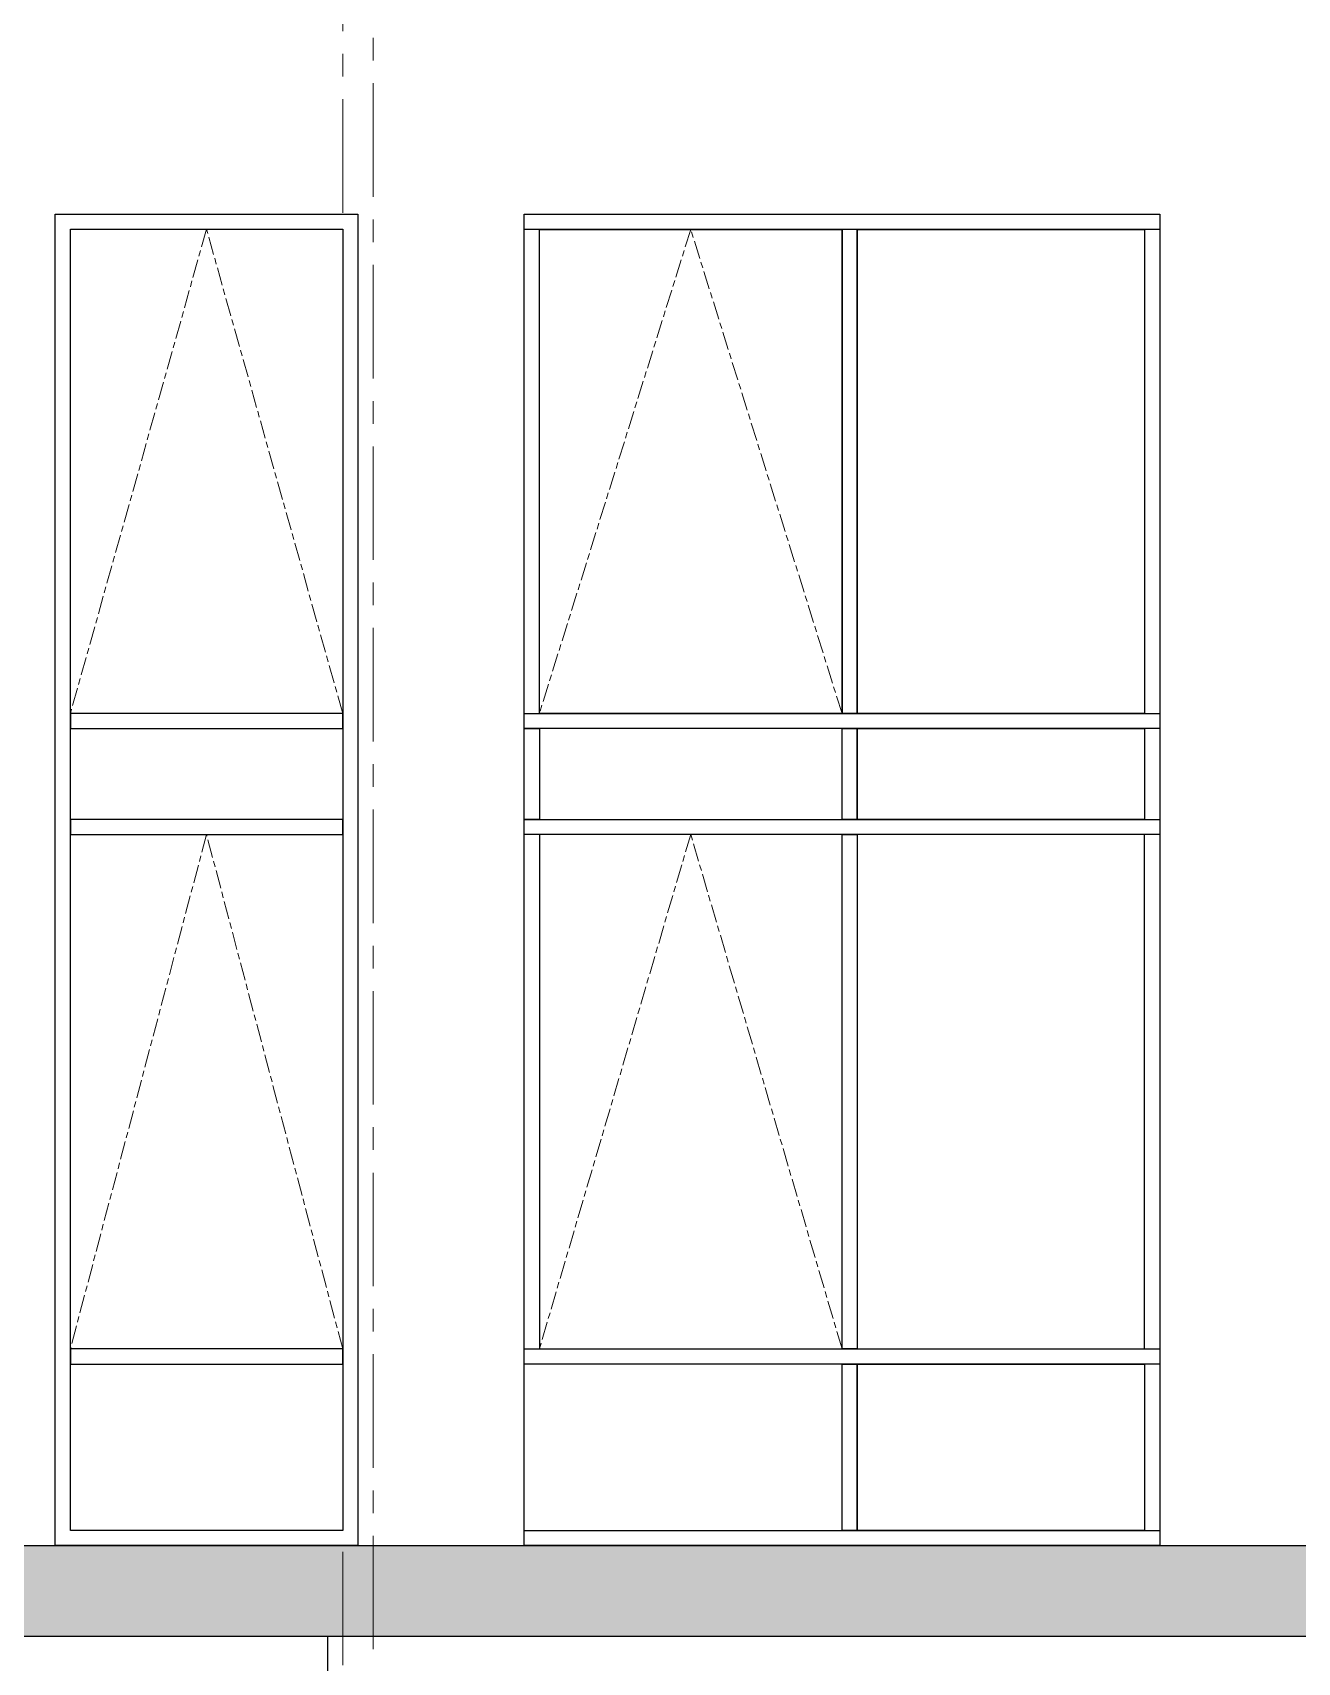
# Model space of a CAD drawing. Header units: millimetres. Extents: x -100356 to 314685, y 446 to 1273965.
# Drawn here: x 205129 to 209308, y 246300 to 251686 of the extents above; entities that cross this region are included whole.
import ezdxf
from ezdxf.xclip import XClip

# ---------------------------------------------------------------- set-up
doc = ezdxf.new("R2010")
doc.units = ezdxf.units.MM
doc.header["$XCLIPFRAME"] = 2
doc.linetypes.add('section$0$CENTER', pattern=[2, 1.25, -0.25, 0.25, -0.25])
doc.linetypes.add('section$0$Kume - Grid Line', pattern=[10.5, 6, -1.25, 2, -1.25])
doc.layers.add('NAM', color=3, linetype='Continuous')
doc.layers.add('STR', color=7, linetype='Continuous')
for name, color, linetype, lineweight in [('section$0$A-_ANOT----_D', 7, 'Continuous', 5), ('section$0$A-_FLORLEVL_E', 7, 'Continuous', 5), ('section$0$NKC_TRUC', 8, 'section$0$CENTER', 13)]:
    doc.layers.add(name, color=color, linetype=linetype, lineweight=lineweight)

# ---------------------------------------------------------------- blocks, each defined once
blk = doc.blocks.new('section$0$grid section')
at = {"layer": 'section$0$NKC_TRUC', "ltscale": 300}
blk.add_line((-141943.8707620346, 81800.00000000006), (0, 81800.00000000006), dxfattribs=at)
blk = doc.blocks.new('unit elevation 2')
at = {"layer": 'STR', "elevation": 5.391421937420133e-07}
blk.add_lwpolyline([(-18899.46466523857, -3300.000000000058), (-18899.46466523857, -1.164153218269348e-10)], dxfattribs=at)
blk = doc.blocks.new('wd02-elevation 1')
at = {"layer": 'NAM', "elevation": 6.939877027451652e-05}
for points in [[(197491.0678084776, 177019.1938008737), (201891.0678084776, 177019.1938008737), (201891.0678084776, 179119.1938008737), (197491.0678084776, 179119.1938008737)], [(197491.0678084776, 177019.1938008737), (197541.0678084776, 177019.1938008737), (197541.0678084776, 179119.1938008737), (197491.0678084776, 179119.1938008737)], [(198091.0678084776, 177019.1938008737), (198141.0678084776, 177019.1938008737), (198141.0678084776, 179119.1938008737), (198091.0678084776, 179119.1938008737)], [(199841.0678084776, 177019.1938008737), (199891.0678084776, 177019.1938008737), (199891.0678084776, 179119.1938008737), (199841.0678084776, 179119.1938008737)], [(200191.0678084776, 177019.1938008737), (200241.0678084776, 177019.1938008737), (200241.0678084776, 179119.1938008737), (200191.0678084776, 179119.1938008737)], [(201840.7046766552, 177019.1938008737), (201890.7046766552, 177019.1938008737), (201890.7046766552, 179119.1938008737), (201840.7046766552, 179119.1938008737)], [(197541.0678084776, 178119.1938008737), (198091.0678084776, 178119.1938008737), (198091.0678084776, 179069.1938008737), (197541.0678084776, 179069.1938008737)], [(198141.0678084776, 179069.1938008737), (199841.0678084776, 179069.1938008737), (199841.0678084776, 178119.1938008737), (198141.0678084776, 178119.1938008737)], [(200191.0678084776, 179069.1938008737), (199891.0678084776, 179069.1938008737), (199891.0678084776, 178119.1938008737), (200191.0678084776, 178119.1938008737)], [(200241.0678084776, 178119.1938008737), (201840.7046766552, 178119.1938008737), (201840.7046766552, 179069.1938008737), (200241.0678084776, 179069.1938008737)], [(198091.0678084776, 178119.1938008737), (197541.0678084776, 178119.1938008737), (197541.0678084776, 178069.1938008737), (198091.0678084776, 178069.1938008737)], [(199841.0678084776, 178119.1938008737), (198141.0678084776, 178119.1938008737), (198141.0678084776, 178069.1938008737), (199841.0678084776, 178069.1938008737)], [(200191.0678084776, 178119.1938008737), (199891.0678084776, 178119.1938008737), (199891.0678084776, 178069.1938008737), (200191.0678084776, 178069.1938008737)], [(201841.0678084776, 178119.1938008737), (200241.0678084776, 178119.1938008737), (200241.0678084776, 178069.1938008737), (201841.0678084776, 178069.1938008737)], [(199841.0678084776, 177069.1938008737), (198141.0678084776, 177069.1938008737), (198141.0678084776, 178069.1938008737), (199841.0678084776, 178069.1938008737)], [(201840.7046766552, 178069.1938008737), (200241.0678084776, 178069.1938008737), (200241.0678084776, 177069.1938008737), (201840.7046766552, 177069.1938008737)], [(200191.0678084776, 177069.1938008737), (199891.0678084776, 177069.1938008737), (199891.0678084776, 177019.1938008737), (200191.0678084776, 177019.1938008737)]]:
    blk.add_lwpolyline(points, close=True, dxfattribs=at)
at = {"layer": 'section$0$A-_ANOT----_D', "color": 8, "linetype": 'section$0$Kume - Grid Line', "ltscale": 10, "elevation": 6.939877027451652e-05}
for points in [[(198141.0678084776, 178069.1938008737), (199841.0678084776, 177569.1938008737), (198141.0678084776, 177069.1938008737)], [(200241.0678084776, 178069.1938008737), (201840.7046766552, 177569.1938008737), (200241.0678084776, 177069.1938008737)]]:
    blk.add_lwpolyline(points, dxfattribs=at)
blk = doc.blocks.new('skyvilla elevation 2')
at = {"layer": 'NAM'}
for points in [[(-18999.40816703317, -4699.999999999942), (-18999.40816703317, -300), (-17999.40816703322, -300), (-17999.40816703317, -4699.999999999942)], [(-18949.40816703317, -4649.999999999942), (-18949.40816703317, -350), (-18049.40816703322, -350), (-18049.40816703317, -4649.999999999942)], [(-18949.40816703322, -2650), (-18949.40816703317, -350), (-18049.40816703322, -350), (-18049.40816703322, -2650)]]:
    blk.add_lwpolyline(points, close=True, dxfattribs=at)
for points, elevation in [([(-18049.40816703322, -950), (-18049.40816703322, -900), (-18949.40816703317, -900), (-18949.40816703317, -950)], 2.522972190374917e-07), ([(-18049.40816703322, -2700), (-18049.40816703322, -2650), (-18949.40816703322, -2650), (-18949.40816703322, -2700)], 2.522972190374917e-07), ([(-18049.40816703322, -3050), (-18049.40816703322, -3000), (-18949.40816703322, -3000), (-18949.40816703322, -3050)], 2.522972190375323e-07)]:
    blk.add_lwpolyline(points, close=True, dxfattribs=dict(at, elevation=elevation))
at = {"layer": 'section$0$A-_ANOT----_D', "color": 8, "linetype": 'section$0$Kume - Grid Line', "ltscale": 10}
for points, elevation in [([(-18949.40816703317, -950), (-18499.40816703322, -2650), (-18049.40816703322, -950)], 2.522972190374917e-07), ([(-18949.40816703322, -3050), (-18499.40816703317, -4649.999999999942), (-18049.40816703322, -3050)], 2.522972190375323e-07)]:
    blk.add_lwpolyline(points, dxfattribs=dict(at, elevation=elevation))
at = {"layer": 'NAM', "xscale": -1, "rotation": 90}
blk.add_blockref('wd02-elevation 1', (157469.7168682145, 197191.0678084776, -6.96510675834456e-05), dxfattribs=at)
blk = doc.blocks.new('elevation 2')
at = {"layer": 'NAM'}
h = blk.add_hatch(color=252, dxfattribs=at)
h.dxf.hatch_style = 1
h.paths.add_polyline_path([(273815.7383763175, 686285.5137074481), (273815.7383763175, 685985.5137074481), (233214.721154432, 685985.5137074481), (233214.721154432, 686285.5137074481)])
at = {"layer": 'NAM', "elevation": 1.582879005342607e-06}
blk.add_lwpolyline([(273815.7383763174, 686285.5137074481), (273815.7383763174, 685985.5137074481), (233214.721154432, 685985.5137074481), (233214.721154432, 686285.5137074481)], close=True, dxfattribs=at)
at = {"layer": 'section$0$NKC_TRUC', "ltscale": 300}
for p, q in [((263664.5240889503, 661353.1287414185, 6.706806565628018e-05), (263664.5240889502, 772473.7602410108, 6.706806565628018e-05)), ((263764.5240889503, 659005.803298431, 6.706806565628018e-05), (263764.5240889502, 770126.4347980233, 6.706806565628018e-05))]:
    blk.add_line(p, q, dxfattribs=at)
at = {"layer": 'NAM'}
blk.add_blockref('unit elevation 2', (282714.5894830274, 689585.5137074483, 6.81027361539873e-05), dxfattribs=at)
ref = blk.add_blockref('skyvilla elevation 2', (282714.5986034443, 686285.5137074483, 6.914647296558746e-05), dxfattribs=at)
XClip(ref).set_block_clipping_path([(2250.589181460615, -6634.4860418165335), (-51766.798589343, -6634.4860418165335), (-51766.798589343, 0), (-17849.94861333951, 0), (-17849.94861333951, -1400), (2425.3255650672945, -1400)])
at = {"layer": 'section$0$A-_FLORLEVL_E'}
ref = blk.add_blockref('section$0$grid section', (168667.902586061, 768085.5137074483, 1.582879005342607e-06), dxfattribs=dict(at, rotation=179.9999999999999))
XClip(ref).set_block_clipping_path([(-119666.1420795996, -2828.011258746905), (13434.162033715023, 108709.48435904487)])

msp = doc.modelspace()

# ---------------------------------------------------------------- block references
at = {"layer": 'NAM', "rotation": 180}
msp.add_blockref('elevation 2', (469918.6954856532, 932671.5028082561, -1.582879005342607e-06), dxfattribs=at)

doc.saveas('drawing.dxf')
